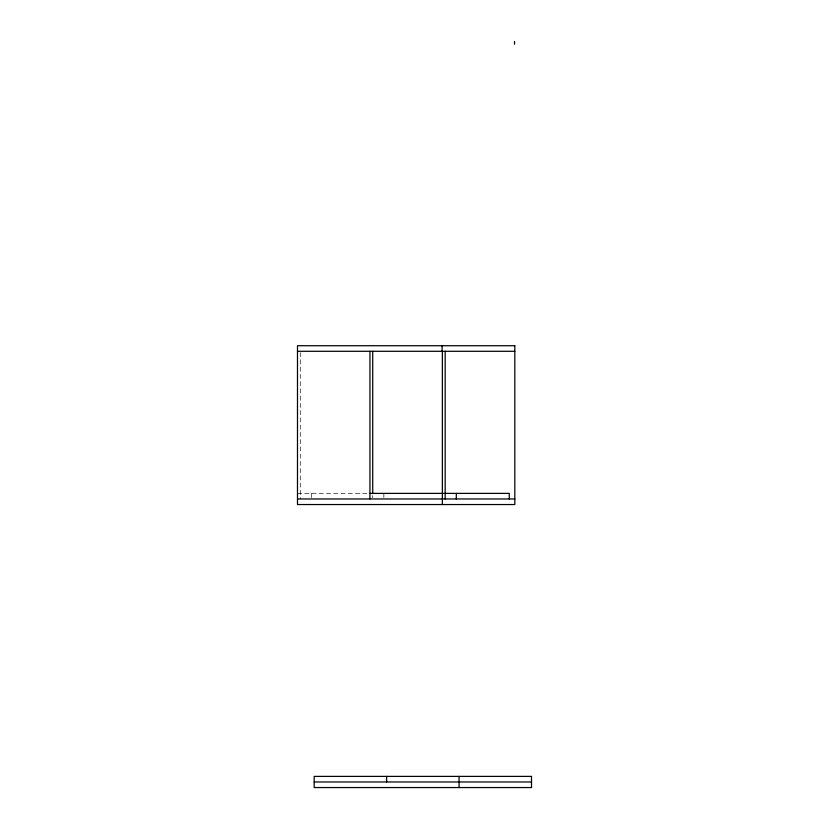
<?xml version="1.0" encoding="UTF-8"?>
<svg xmlns="http://www.w3.org/2000/svg" width="829" height="829" viewBox="0 0 829 829"><rect width="100%" height="100%" fill="white"/><g stroke="black" fill="none" stroke-linecap="round" stroke-linejoin="round"><path stroke-width="0.62" stroke-dasharray="4.14 3.11" d="M297.487 493.39L368.335 493.39M383.858 493.39L383.858 498.965M372.718 495.618L372.718 497.856M311.414 493.39L311.414 497.856M300.274 352.584L300.274 498.965"/><path stroke-width="1.24" d="M297.487 351.289L514.819 351.289M369.931 493.39L509.255 493.39L509.255 498.965M297.487 498.965L514.819 498.965M314.181 781.975L531.513 781.975M514.519 41.45L514.519 44.238M459.069 776.4L459.069 787.55M456.313 493.39L456.313 498.965M445.163 351.289L445.163 498.965M442.375 351.289L442.375 504.54M442.095 345.714L442.095 351.289M386.625 776.4L386.625 781.975M372.718 351.289L372.718 493.39M369.931 351.289L369.931 498.965M514.819 345.714L297.487 345.714L297.487 504.54L514.819 504.54L514.819 345.714M531.513 776.4L314.181 776.4L314.181 787.55L531.513 787.55L531.513 776.4"/></g></svg>
